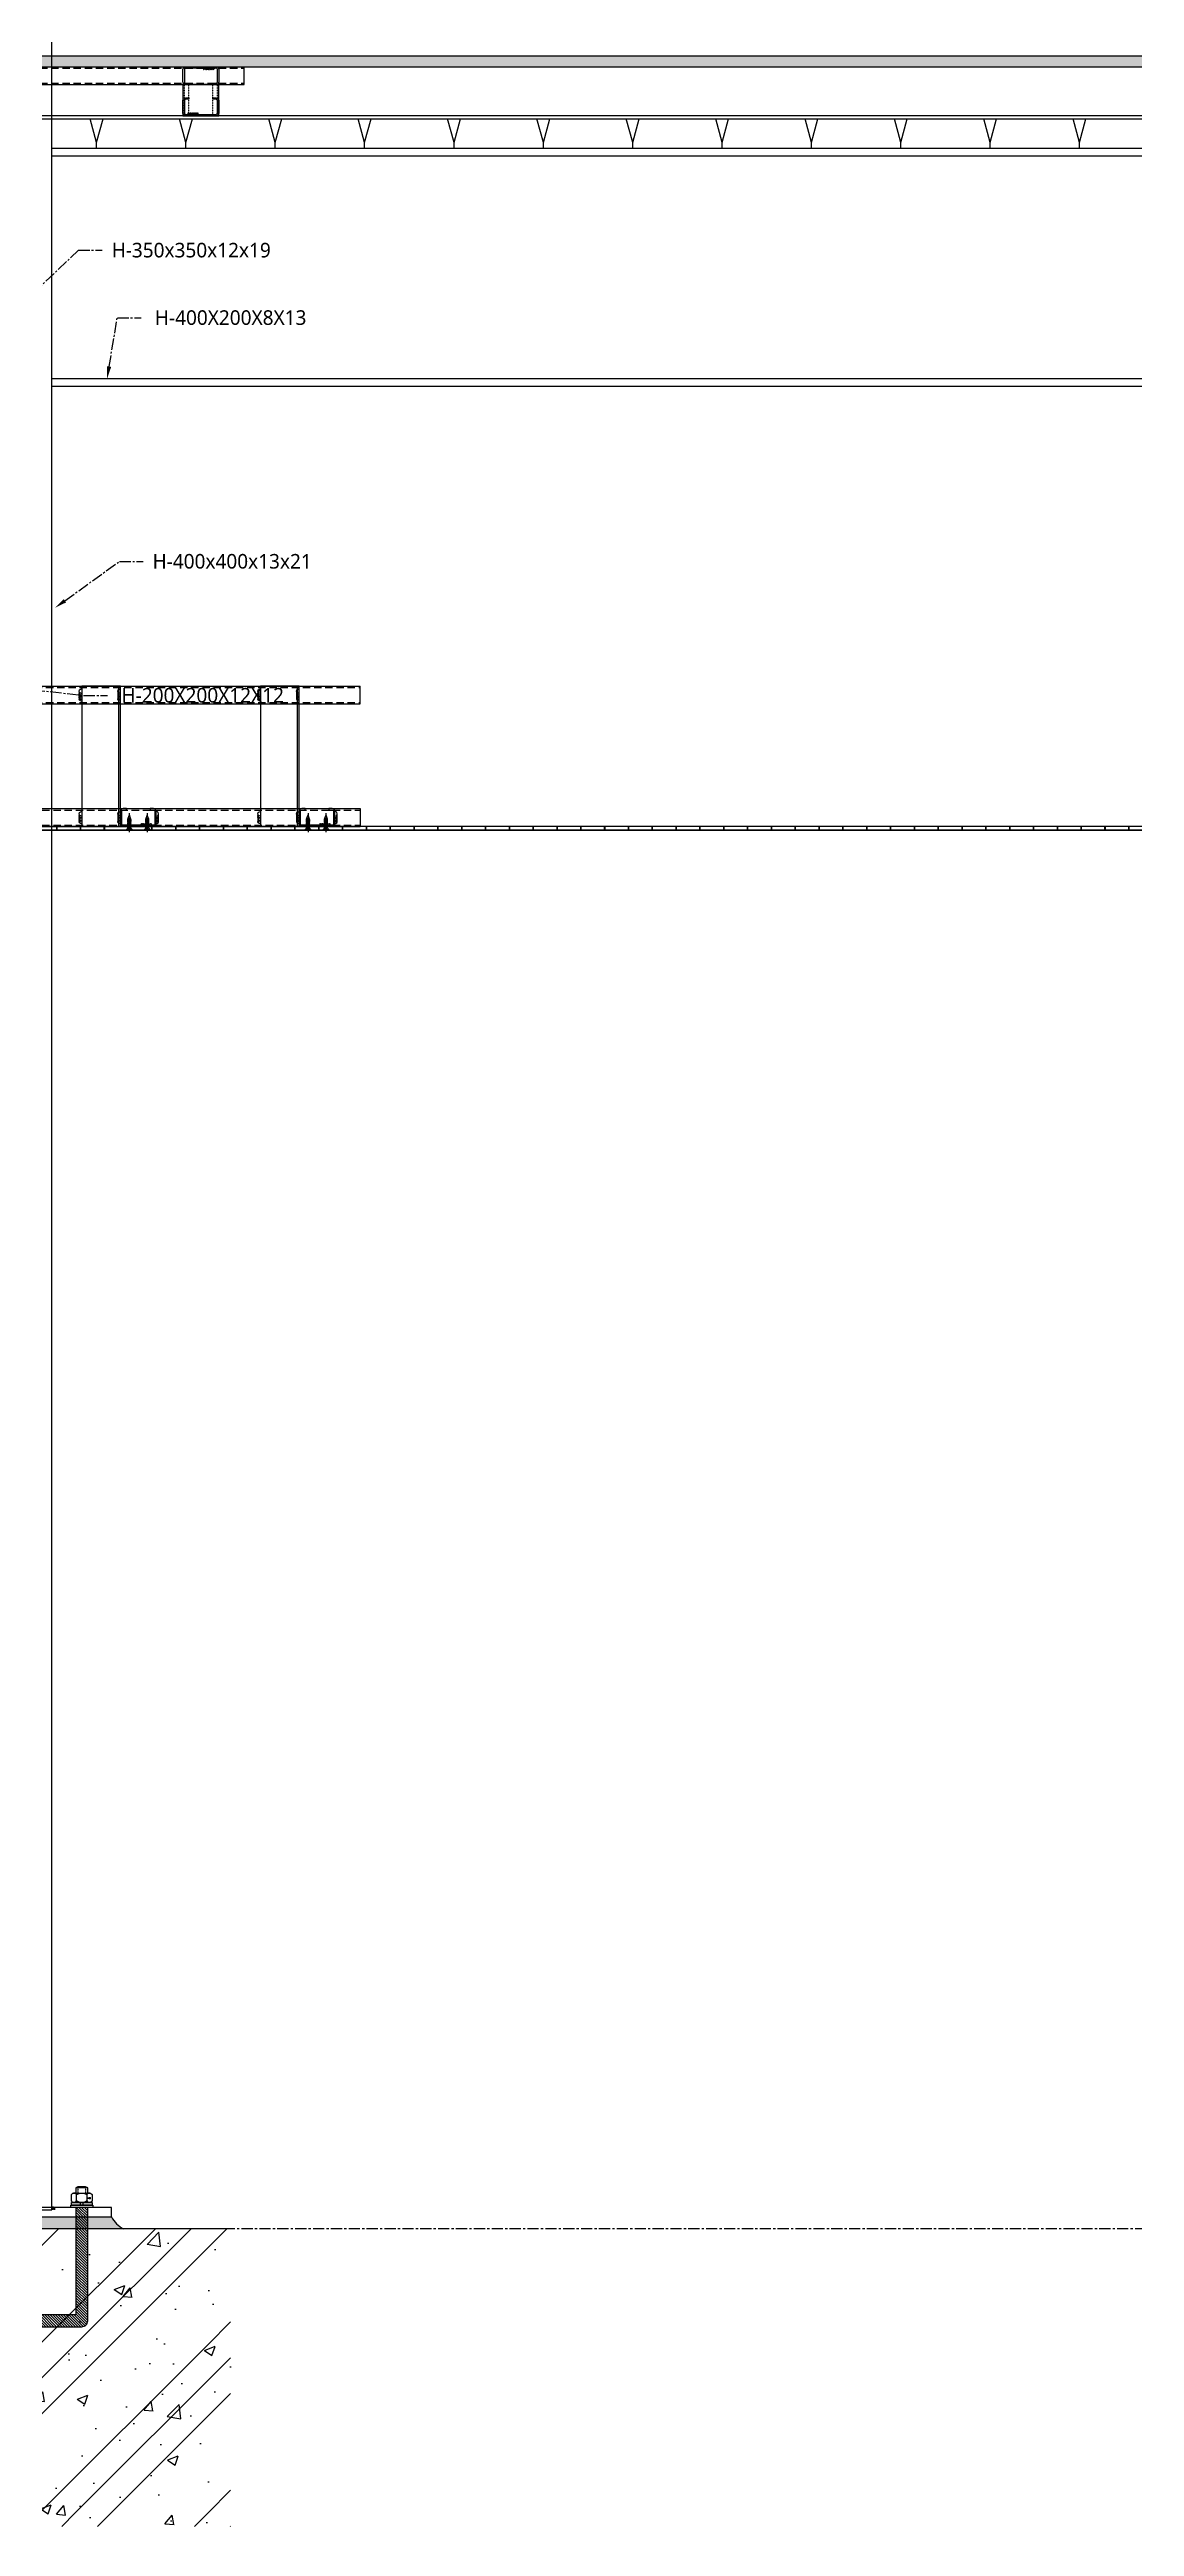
# Model space of a CAD drawing. Extents: x -3378 to 102197, y -3799 to 48702.
# Drawn here: x 86458 to 88279, y 20648 to 24809 of the extents above; entities that cross this region are included whole.
import ezdxf
from ezdxf import colors
from ezdxf.entities.mleader import LeaderData, LeaderLine
from ezdxf.math import Vec2, Vec3

# ---------------------------------------------------------------- set-up
doc = ezdxf.new("R2010")
doc.units = 0
for name, pattern in [('CENTER', [2, 1.25, -0.25, 0.25, -0.25]), ('CENTER2', [28.575, 19.05, -3.175, 3.175, -3.175]), ('DASHED', [0.75, 0.5, -0.25]), ('HIDDEN', [0.375, 0.25, -0.125]), ('Hidden 1_16_', [0.023813, 0.015875, -0.007938])]:
    doc.linetypes.add(name, pattern=pattern)
for name, color, linetype in [('##-鐵件', 1, 'Continuous'), ('24WELD', 55, 'Continuous'), ('CENTER', 4, 'CENTER'), ('FASTENERS_螺絲 固定五金', 124, 'Continuous'), ('GM_ANNO_DIMS', 4, 'Continuous'), ('GM_STEL_PRIM', 3, 'Continuous'), ('STRUCTURAL', 3, 'Continuous'), ('中心線 CENTER', 6, 'CENTER'), ('剖面線 HATCH', 251, 'Continuous'), ('結構體 STRUCTURAL', 154, 'Continuous'), ('螺絲 固定五金 FASTENERS', 124, 'Continuous'), ('螺絲、螺栓', 4, 'Continuous'), ('視覺模型鋁擠型暫替', 4, 'Continuous'), ('鐵件', 6, 'Continuous'), ('鐵件 STEEL', 20, 'Continuous')]:
    doc.layers.add(name, color=color, linetype=linetype)
doc.layers.add('#不列印', color=250, linetype='Continuous', plot=False)
doc.layers.add('不顯示', color=254, linetype='Continuous', plot=False)
doc.styles.add('MSCHESE', font='')
doc.styles.add('romans', font='romans.shx', dxfattribs={"width": 0.5, "bigfont": ' chineset.shx'})
doc.styles.get('MSCHESE').set_extended_font_data('Microsoft JhengHei')

# ---------------------------------------------------------------- blocks, each defined once
blk = doc.blocks.new('M12_WASH')
at = {"color": 0, "linetype": 'ByBlock'}
for p, q in [((2.5, 1.6), (0, 0.9)), ((0, -1.6), (2.5, -0.9))]:
    blk.add_line(p, q, dxfattribs=at)
blk.add_lwpolyline([(0, -10.4), (2.5, -10.4), (2.5, 10.4), (0, 10.4)], close=True, dxfattribs=at)
blk = doc.blocks.new('柱墩座')
at = {"layer": '剖面線 HATCH'}
h = blk.add_hatch(dxfattribs=at)
h.set_pattern_fill('AR-CONC', color=256)
h.set_pattern_definition([(50, (-52643.91, -92915.07), (182.18467, -15.93909), [19.05, -209.55]), (355, (-52643.91, -92915.07), (-35.24342, 191.05685), [15.24, -167.6406]), (100.45144, (-52628.73, -92916.4), (146.94125, 175.11775), [16.19, -178.09024]), (46.1842, (-52643.91, -92864.27), (271.07904, -42.04233), [28.575, -314.325]), (96.63556, (-52621.32, -92867.78), (237.40413, 247.4261), [24.285, -267.1356]), (351.18415, (-52643.91, -92864.27), (237.4041, 247.4261), [22.86, -251.4597]), (21, (-52618.51, -92876.97), (151.6144, -102.2652), [19.05, -209.55]), (326, (-52618.51, -92876.97), (61.80203, 184.18797), [15.24, -167.64]), (71.45144, (-52605.88, -92885.5), (213.41642, 81.92277), [16.19, -178.08994]), (37.5, (-52643.914, -92915.07), (3.088603, 84.55504), [0, -165.608, 0, -170.18, 0, -168.275]), (7.5, (-52643.91, -92915.07), (66.81966, 100.180575), [0, -97.028, 0, -161.798, 0, -64.135]), (327.5, (-52700.556, -92915.07), (135.590595, -5.728744), [0, -63.5, 0, -198.12, 0, -262.89]), (317.5, (-52725.96, -92915.07), (148.12918, 25.42649), [0, -82.55, 0, -131.572, 0, -186.69])])
h.paths.add_polyline_path([(500, 500), (-500, 500), (-500, 0), (500, 0)])
h = blk.add_hatch(dxfattribs=at)
h.set_pattern_fill('GOST_GROUND', color=256, scale=20)
h.set_pattern_definition([(45, (173.72, -66444.85), (282.8427, 0), [400]), (45, (233.72, -66444.85), (282.8427, 0), [400]), (45, (293.72, -66444.85), (282.8427, 0), [400])])
h.paths.add_polyline_path([(500, 500), (-500, 500), (-500, 0), (500, 0)])
h = blk.add_hatch(dxfattribs=at)
h.set_pattern_fill('ANSI31', color=256, angle=90)
h.set_pattern_definition([(135, (-604199.8967, 102453.3672), (-2.24506403, -2.24506403), [])])
edge = h.paths.add_edge_path()
edge.add_line((-260, 536), (-260, 355.5))
edge.add_line((-260, 355.5), (-382, 355.5))
edge.add_line((-382, 355.5), (-382, 335.5))
edge.add_line((-382, 335.5), (-250, 335.5))
edge.add_arc((-250, 345.5), 10, 270, 360.0003)
edge.add_line((-240, 345.5), (-240, 536))
edge.add_line((-240, 536), (-260, 536))
h = blk.add_hatch(dxfattribs=at)
h.set_pattern_fill('ANSI31', color=256, angle=90)
h.set_pattern_definition([(135, (-603949.8967, 102453.3672), (-2.24506403, -2.24506403), [])])
edge = h.paths.add_edge_path()
edge.add_line((-10, 536), (-10, 355.5))
edge.add_line((-10, 355.5), (-132, 355.5))
edge.add_line((-132, 355.5), (-132, 335.5))
edge.add_line((-132, 335.5), (0, 335.5))
edge.add_arc((0, 345.5), 10, 270, 360.0003)
edge.add_line((10, 345.5), (10, 536))
edge.add_line((10, 536), (-10, 536))
h = blk.add_hatch(dxfattribs=at)
h.set_pattern_fill('ANSI31', color=256, angle=90)
h.set_pattern_definition([(135, (-603699.8967, 102453.3672), (-2.24506403, -2.24506403), [])])
edge = h.paths.add_edge_path()
edge.add_line((240, 536), (240, 355.5))
edge.add_line((240, 355.5), (118, 355.5))
edge.add_line((118, 355.5), (118, 335.5))
edge.add_line((118, 335.5), (250, 335.5))
edge.add_arc((250, 345.5), 10, 270, 360.0003)
edge.add_line((260, 345.5), (260, 536))
edge.add_line((260, 536), (240, 536))
at = {"layer": '結構體 STRUCTURAL'}
h = blk.add_hatch(dxfattribs=at)
h.set_pattern_fill('AR-CONC', color=6, scale=0.1)
h.set_pattern_definition([(50, (-1769.33, -66444.849), (18.218467, -1.5939086), [1.905, -20.955]), (355, (-1769.33, -66444.849), (-3.524342, 19.1056845), [1.524, -16.7640584]), (100.451445, (-1767.812, -66444.981), (14.6941247, 17.511775), [1.619001, -17.8090245]), (46.1842, (-1769.33, -66439.769), (27.107904, -4.204233), [2.8575, -31.4325]), (96.635558, (-1767.07, -66440.12), (23.740413, 24.742612), [2.428502, -26.713561]), (351.18415, (-1769.33, -66439.769), (23.740413, 24.742612), [2.285997, -25.145973]), (21, (-1766.79, -66441.039), (15.161439, -10.2265198), [1.905, -20.955]), (326, (-1766.79, -66441.039), (6.180203, 18.4187966), [1.524, -16.764]), (71.451445, (-1765.527, -66441.89), (21.341642, 8.192277), [1.619001, -17.808994]), (37.5, (-1769.33, -66444.8485), (0.3088603, 8.4555039), [0, -16.5608, 0, -17.018, 0, -16.8275]), (7.5, (-1769.33, -66444.8485), (6.6819663, 10.0180575), [0, -9.7028, 0, -16.1798, 0, -6.4135]), (327.5, (-1774.994, -66444.8485), (13.5590595, -0.5728744), [0, -6.35, 0, -19.812, 0, -26.289]), (317.5, (-1777.534, -66444.849), (14.8129181, 2.542649), [0, -8.255, 0, -13.1572, 0, -18.669])])
h.paths.add_polyline_path([(300, 520), (-300, 520, -0.156484), (-320, 500), (320, 500, -0.156484)])
at = {"linetype": 'DASHED'}
for p, q in [((-242, 568.8), (-258, 568.8)), ((-256.3, 570.5), (-256.3, 560.2)), ((-243.7, 570.5), (-243.7, 560.2)), ((8, 568.8), (-8, 568.8)), ((-6.3, 570.5), (-6.3, 560.2)), ((6.3, 570.5), (6.3, 560.2)), ((258, 568.8), (242, 568.8)), ((243.7, 570.5), (243.7, 560.2)), ((256.3, 570.5), (256.3, 560.2))]:
    blk.add_line(p, q, dxfattribs=at)
at = {"color": 0, "linetype": 'ByBlock'}
for points in [[(-235.2, 544.2), (-264.8, 544.2), (-267.3, 546.7), (-267.3, 557.7), (-264.8, 560.2), (-235.2, 560.2), (-232.7, 557.7), (-232.7, 546.7)], [(14.8, 544.2), (-14.8, 544.2), (-17.3, 546.7), (-17.3, 557.7), (-14.8, 560.2), (14.8, 560.2), (17.3, 557.7), (17.3, 546.7)], [(264.8, 544.2), (235.2, 544.2), (232.7, 546.7), (232.7, 557.7), (235.2, 560.2), (264.8, 560.2), (267.3, 557.7), (267.3, 546.7)]]:
    blk.add_lwpolyline(points, close=True, dxfattribs=at)
for points in [[(-267.1, 557.9, 0.024151), (-267.3, 557.5)], [(-267.3, 546.8, 0.024151), (-267.1, 546.4, 0.024151)], [(-234.5, 559.4, 0.442794), (-241.4, 557.5), (-241.4, 546.8, -0.309768), (-258.7, 546.8), (-258.7, 557.5, 0.442794), (-265.5, 559.4, 0.442794)], [(-265.5, 544.9, 0.442794), (-258.7, 546.8), (-258.7, 557.5, -0.309768), (-241.4, 557.5), (-241.4, 546.8, 0.442794), (-234.5, 544.9)], [(-232.7, 557.5, 0.024151), (-232.9, 557.9, 0.024151)], [(-232.9, 546.4, 0.024151), (-232.7, 546.8)], [(-17.1, 557.9, 0.024151), (-17.3, 557.5)], [(-17.3, 546.8, 0.024151), (-17.1, 546.4, 0.024151)], [(15.5, 559.4, 0.442794), (8.6, 557.5), (8.6, 546.8, -0.309768), (-8.7, 546.8), (-8.7, 557.5, 0.442794), (-15.5, 559.4, 0.442794)], [(-15.5, 544.9, 0.442794), (-8.7, 546.8), (-8.7, 557.5, -0.309768), (8.6, 557.5), (8.6, 546.8, 0.442794), (15.5, 544.9)], [(17.3, 557.5, 0.024151), (17.1, 557.9, 0.024151)], [(17.1, 546.4, 0.024151), (17.3, 546.8)], [(232.9, 557.9, 0.024151), (232.7, 557.5)], [(232.7, 546.8, 0.024151), (232.9, 546.4, 0.024151)], [(265.5, 559.4, 0.442794), (258.6, 557.5), (258.6, 546.8, -0.309768), (241.3, 546.8), (241.3, 557.5, 0.442794), (234.5, 559.4, 0.442794)], [(234.5, 544.9, 0.442794), (241.3, 546.8), (241.3, 557.5, -0.309768), (258.6, 557.5), (258.6, 546.8, 0.442794), (265.5, 544.9)], [(267.3, 557.5, 0.024151), (267.1, 557.9, 0.024151)], [(267.1, 546.4, 0.024151), (267.3, 546.8)]]:
    blk.add_lwpolyline(points, format="xyb", dxfattribs=at)
at = {"layer": 'FASTENERS_螺絲 固定五金', "linetype": 'ByBlock'}
for points in [[(-240, 560.2), (-240, 568.8), (-243.7, 570.5), (-256.3, 570.5), (-260, 568.8), (-260, 560.2)], [(10, 560.2), (10, 568.8), (6.3, 570.5), (-6.3, 570.5), (-10, 568.8), (-10, 560.2)], [(260, 560.2), (260, 568.8), (256.3, 570.5), (243.7, 570.5), (240, 568.8), (240, 560.2)]]:
    blk.add_lwpolyline(points, dxfattribs=at)
at = {"layer": 'FASTENERS_螺絲 固定五金', "linetype": 'Continuous'}
for points in [[(-268.5, 536), (-268.5, 540), (-231.5, 540), (-231.5, 536), (-268.5, 536)], [(-18.5, 536), (-18.5, 540), (18.5, 540), (18.5, 536), (-18.5, 536)], [(231.5, 536), (231.5, 540), (268.5, 540), (268.5, 536), (231.5, 536)]]:
    blk.add_lwpolyline(points, dxfattribs=at)
at = {"layer": 'GM_ANNO_DIMS'}
for points in [[(-260, 536), (-260, 355.5), (-382, 355.5), (-382, 335.5), (-250, 335.5, 0.414215), (-240, 345.5), (-240, 536)], [(-10, 536), (-10, 355.5), (-132, 355.5), (-132, 335.5), (0, 335.5, 0.414215), (10, 345.5), (10, 536)], [(240, 536), (240, 355.5), (118, 355.5), (118, 335.5), (250, 335.5, 0.414215), (260, 345.5), (260, 536)]]:
    blk.add_lwpolyline(points, format="xyb", close=True, dxfattribs=at)
at = {"layer": '結構體 STRUCTURAL'}
for p, q in [((500, 500), (-500, 500)), ((200, 536), (-200, 536))]:
    blk.add_line(p, q, dxfattribs=at)
at = {"layer": '結構體 STRUCTURAL', "color": 2, "linetype": 'Continuous'}
blk.add_lwpolyline([(-300, 536), (-300, 520), (300, 520), (300, 536)], close=True, dxfattribs=at)
at = {"layer": '結構體 STRUCTURAL', "color": 6}
for centre, start, end in [((-341.2, 541.2), 297.2125, 332.7875), ((341.2, 541.2), 207.2125, 242.7875)]:
    blk.add_arc(centre, 46.3, start, end, dxfattribs=at)
at = {"layer": 'FASTENERS_螺絲 固定五金', "linetype": 'ByBlock', "xscale": -1.666666666666748, "yscale": 1.666666666666748, "zscale": 1.666666666666742, "rotation": 90}
for p in [(-250, 544.2), (0, 544.2), (250, 544.2)]:
    blk.add_blockref('M12_WASH', p, dxfattribs=at)
at = {"layer": 'Defpoints', "color": 8, "style": 'romans', "width": 0.8}
for p in [(-239.9, 550.7), (10.1, 550.7), (260.1, 550.7)]:
    blk.add_text('M20', height=2.1, dxfattribs=at).set_placement(p)
blk = doc.blocks.new('St-LC-60x30x10x2_3')
at = {"layer": 'STRUCTURAL', "color": 0, "linetype": 'ByBlock', "lineweight": -2}
blk.add_lwpolyline([(14.8, 38.4), (14.8, 36.1), (9.4, 36.1, 0.414214), (7.1, 33.8), (7.1, 13, 0.414214), (9.4, 10.7), (60.2, 10.7, 0.414214), (62.5, 13), (62.5, 33.8, 0.414214), (60.2, 36.1), (54.8, 36.1), (54.8, 38.4), (60.2, 38.4, -0.414214), (64.8, 33.8), (64.8, 13, -0.414214), (60.2, 8.4), (9.4, 8.4, -0.414214), (4.8, 13), (4.8, 33.8, -0.414214), (9.4, 38.4)], format="xyb", close=True, dxfattribs=at)
at = {"layer": 'Defpoints', "color": 0, "linetype": 'ByBlock', "lineweight": -2, "style": 'romans', "width": 0.6}
blk.add_text('LC-60x30x10x2.3', height=2, rotation=360, dxfattribs=at).set_placement((12.6, 11.4))
blk = doc.blocks.new('*U720')
at = {"layer": '##-鐵件', "color": 1}
blk.add_lwpolyline([(1542.3, 30), (1489.8, 30), (1489.8, -30), (1542.3, -30)], close=True, dxfattribs=at)
at = {"color": 251, "linetype": 'Hidden 1_16_', "ltscale": 5}
for p, q in [((1542.3, 27.7), (1489.8, 27.7)), ((1542.3, 20), (1489.8, 20)), ((1542.3, -20), (1489.8, -20)), ((1542.3, -27.7), (1489.8, -27.7))]:
    blk.add_line(p, q, dxfattribs=at)
at = {"layer": '#不列印', "rotation": 90}
blk.add_blockref('St-LC-60x30x10x2_3', (1550.6, -34.8), dxfattribs=at)
blk = doc.blocks.new('*U208')
at = {"layer": '鐵件'}
for p, q in [((-231, 0), (411.7, 0)), ((-231, -30), (-231, 0)), ((411.7, -30), (411.7, 0)), ((-231, -30), (411.7, -30))]:
    blk.add_line(p, q, dxfattribs=at)
at = {"layer": '鐵件', "linetype": 'HIDDEN', "ltscale": 50}
for p, q in [((-231, -2.3), (411.7, -2.3)), ((-231, -27.7), (411.7, -27.7))]:
    blk.add_line(p, q, dxfattribs=at)
blk = doc.blocks.new('室內地板')
at = {"layer": '結構體 STRUCTURAL'}
h = blk.add_hatch(dxfattribs=at)
h.set_pattern_fill('AR-HBONE', color=256, scale=0.1)
h.set_pattern_definition([(45, (-52753.211, -90985.298), (0, 14.3684098), [30.48, -10.16]), (135, (-52746.026, -90978.114), (1e-15, 14.3684098), [30.48, -10.16])])
h.paths.add_polyline_path([(0, 0), (0, -17.5), (11600, -17.5), (11600, 0)])
blk.add_lwpolyline([(0, 0), (0, -17.5), (11600, -17.5), (11600, 0)], close=True, dxfattribs=at)
at = {"layer": '螺絲、螺栓'}
blk.add_blockref('*U208', (361, -17.5), dxfattribs=at)
at = {"layer": '鐵件'}
for name, p, rotation in [('St-LC-60x30x10x2_3', (734.8, -9.1), 180), ('*U720', (700, 1442.3), 270)]:
    blk.add_blockref(name, p, dxfattribs=dict(at, rotation=rotation))
blk = doc.blocks.new('*U221')
at = {"layer": '鐵件'}
for p, q in [((-291, 0), (411.7, 0)), ((-291, -30), (-291, 0)), ((411.7, -30), (411.7, 0)), ((-291, -30), (411.7, -30))]:
    blk.add_line(p, q, dxfattribs=at)
at = {"layer": '鐵件', "linetype": 'HIDDEN', "ltscale": 50}
for p, q in [((-291, -2.3), (411.7, -2.3)), ((-291, -27.7), (411.7, -27.7))]:
    blk.add_line(p, q, dxfattribs=at)
blk = doc.blocks.new('*U222')
at = {"layer": '鐵件'}
for p, q in [((-265.9, 0), (411.7, 0)), ((-265.9, -30), (-265.9, 0)), ((411.7, -30), (411.7, 0)), ((-265.9, -30), (411.7, -30))]:
    blk.add_line(p, q, dxfattribs=at)
at = {"layer": '鐵件', "linetype": 'HIDDEN', "ltscale": 50}
for p, q in [((-265.9, -2.3), (411.7, -2.3)), ((-265.9, -27.7), (411.7, -27.7))]:
    blk.add_line(p, q, dxfattribs=at)
blk = doc.blocks.new('*u927')
at = {"layer": 'CENTER', "color": 0, "ltscale": 5}
blk.add_line((28.3, 0), (-3.6, 0), dxfattribs=at)
at = {"layer": '螺絲、螺栓', "color": 0, "linetype": 'ByBlock', "ltscale": 0.2}
for p, q in [((0.3, 5.3), (0.3, -5.3)), ((3.1, 2.5), (3.1, -2.5)), ((3.1, 2.4), (4.6, 2.4)), ((5.1, 3.2), (6.3, -3.1)), ((5.7, 2.4), (7.8, 2.4)), ((8.2, 3.2), (9.5, -3.1)), ((8.9, 2.4), (10.9, 2.4)), ((11.4, 3.2), (12.6, -3.1)), ((12, 2.4), (14.1, 2.4)), ((14.5, 3.2), (15.8, -3.1)), ((17.2, 2.4), (15.2, 2.4)), ((17.7, 3.2), (18.9, -3.1)), ((18.2, 2.6), (24.8, 0.2)), ((3.1, -2.4), (5.9, -2.4)), ((7, -2.4), (9, -2.4)), ((10.1, -2.4), (12.2, -2.4)), ((13.3, -2.4), (15.3, -2.4)), ((16.4, -2.4), (18.5, -2.4)), ((24.8, -0.2), (19.5, -2.3))]:
    blk.add_line(p, q, dxfattribs=at)
blk.add_lwpolyline([(3.1, -2.5), (0.3, -5.3), (0, -5.3), (0, 5.3), (0.3, 5.3), (3.1, 2.5)], dxfattribs=at)
blk.add_lwpolyline([(0, 1.6, -0.048054), (2.7, 0.7, -0.292428), (3.1, 0, -0.292428), (2.7, -0.7, -0.048054), (0, -1.6, -0.048054)], format="xyb", dxfattribs=at)
for points in [[(6.3, -3.1), (5.9, -2.4), (4.6, 2.4), (5.1, 3.2), (5.3, 3.2), (5.7, 2.4), (7, -2.4), (6.5, -3.1)], [(9.5, -3.1), (9, -2.4), (7.8, 2.4), (8.2, 3.2), (8.4, 3.2), (8.9, 2.4), (10.1, -2.4), (9.7, -3.1)], [(12.6, -3.1), (12.2, -2.4), (10.9, 2.4), (11.4, 3.2), (11.6, 3.2), (12, 2.4), (13.3, -2.4), (12.8, -3.1)], [(15.8, -3.1), (15.3, -2.4), (14.1, 2.4), (14.5, 3.2), (14.7, 3.2), (15.2, 2.4), (16.4, -2.4), (16, -3.1)], [(18.9, -3.1), (18.5, -2.4), (17.2, 2.4), (17.7, 3.2), (17.9, 3.2), (18.3, 2.4), (19.6, -2.4), (19.1, -3.1)]]:
    blk.add_lwpolyline(points, close=True, dxfattribs=at)
blk.add_arc((24.7, 0), 0.252, 292.1627, 69.4623, dxfattribs=at)
blk = doc.blocks.new('*U929')
blk.add_blockref('*u927', (0, 0))
blk = doc.blocks.new('*U505')
for centre, end in [((-0.5, -16.5), 16.3529), ((-0.5, -14), 16.3529), ((-0.4, -11.5), 16.3529), ((-0.3, -9), 16.3529), ((-0.1, -4), 88.1431), ((-0.2, -6.5), 16.3529)]:
    blk.add_arc(centre, 4, 268.1431, end)
blk = doc.blocks.new('*U506')
for centre, end in [((-0.5, -16.5), 16.3529), ((-0.5, -14), 16.3529), ((-0.4, -11.5), 16.3529), ((-0.3, -9), 16.3529), ((-0.1, -4), 88.1431), ((-0.2, -6.5), 16.3529)]:
    blk.add_arc(centre, 4, 268.1431, end)
blk = doc.blocks.new('*U507')
for centre, end in [((-0.5, -16.5), 16.3529), ((-0.5, -14), 16.3529), ((-0.4, -11.5), 16.3529), ((-0.3, -9), 16.3529), ((-0.1, -4), 88.1431), ((-0.2, -6.5), 16.3529)]:
    blk.add_arc(centre, 4, 268.1431, end)
blk = doc.blocks.new('*U508')
for centre, end in [((-0.5, -16.5), 16.3529), ((-0.5, -14), 16.3529), ((-0.4, -11.5), 16.3529), ((-0.3, -9), 16.3529), ((-0.1, -4), 88.1431), ((-0.2, -6.5), 16.3529)]:
    blk.add_arc(centre, 4, 268.1431, end)
blk = doc.blocks.new('*U509')
for centre, end in [((-0.5, -16.5), 16.3529), ((-0.5, -14), 16.3529), ((-0.4, -11.5), 16.3529), ((-0.3, -9), 16.3529), ((-0.1, -4), 88.1431), ((-0.2, -6.5), 16.3529)]:
    blk.add_arc(centre, 4, 268.1431, end)
blk = doc.blocks.new('*U491')
for centre, end in [((-0.5, -16.5), 16.3529), ((-0.5, -14), 16.3529), ((-0.4, -11.5), 16.3529), ((-0.3, -9), 16.3529), ((-0.1, -4), 88.1431), ((-0.2, -6.5), 16.3529)]:
    blk.add_arc(centre, 4, 268.1431, end)
blk = doc.blocks.new('*U492')
for centre, end in [((-0.5, -16.5), 16.3529), ((-0.5, -14), 16.3529), ((-0.4, -11.5), 16.3529), ((-0.3, -9), 16.3529), ((-0.1, -4), 88.1431), ((-0.2, -6.5), 16.3529)]:
    blk.add_arc(centre, 4, 268.1431, end)
blk = doc.blocks.new('*U493')
for centre, end in [((-0.5, -16.5), 16.3529), ((-0.5, -14), 16.3529), ((-0.4, -11.5), 16.3529), ((-0.3, -9), 16.3529), ((-0.1, -4), 88.1431), ((-0.2, -6.5), 16.3529)]:
    blk.add_arc(centre, 4, 268.1431, end)
blk = doc.blocks.new('*U494')
for centre, end in [((-0.5, -16.5), 16.3529), ((-0.5, -14), 16.3529), ((-0.4, -11.5), 16.3529), ((-0.3, -9), 16.3529), ((-0.1, -4), 88.1431), ((-0.2, -6.5), 16.3529)]:
    blk.add_arc(centre, 4, 268.1431, end)
blk = doc.blocks.new('*U495')
for centre, end in [((-0.5, -16.5), 16.3529), ((-0.5, -14), 16.3529), ((-0.4, -11.5), 16.3529), ((-0.3, -9), 16.3529), ((-0.1, -4), 88.1431), ((-0.2, -6.5), 16.3529)]:
    blk.add_arc(centre, 4, 268.1431, end)
blk = doc.blocks.new('6t 矽酸鈣板')
at = {"layer": '結構體 STRUCTURAL', "ltscale": 50}
h = blk.add_hatch(dxfattribs=at)
h.set_pattern_fill('JIS_LC_20', color=256, scale=2, angle=45)
h.set_pattern_definition([(90, (-51370.39, -83265.073), (-40, 0), []), (90, (-51369.823, -83264.507), (-40, 0), [])])
h.paths.add_polyline_path([(11600, 6), (214.9, 6), (214.9, 0), (11600, 0)])
at = {"layer": '結構體 STRUCTURAL'}
blk.add_lwpolyline([(214.9, 6), (214.9, 0), (11600, 0), (11600, 6)], close=True, dxfattribs=at)
at = {"layer": '鐵件 STEEL'}
for p, q in [((561.9, 242, 0), (561.9, 6)), ((861.9, 242, 0), (861.9, 6))]:
    blk.add_line(p, q, dxfattribs=at)
for points in [[(499.9, 6), (564.9, 6), (564.9, 242), (499.9, 242)], [(799.9, 6), (864.9, 6), (864.9, 242), (799.9, 242)]]:
    blk.add_lwpolyline(points, close=True, dxfattribs=at)
at = {"layer": '24WELD', "yscale": 1.012500000000001, "zscale": 1.012500000000001}
for name, p, xscale, rotation in [('*U508', (499.9, 237.4), -1.012500000000001, 358.1430628016458), ('*U509', (564.9, 237.4), -1.012500000000001, 358.1430628016458), ('*U494', (799.9, 237.4), -1.012500000000001, 358.1430628016458), ('*U495', (864.9, 237.4), -1.012500000000001, 358.1430628016458), ('*U505', (499.9, 31.4), -1.012500000000001, 358.1430628016458), ('*U506', (564.9, 31.4), -1.012500000000001, 358.1430628016458), ('*U507', (624.9, 31.4), 1.012500000000001, 1.856937198354223), ('*U491', (799.9, 31.4), -1.012500000000001, 358.1430628016458), ('*U492', (864.9, 31.4), -1.012500000000001, 358.1430628016458), ('*U493', (924.9, 31.4), 1.012500000000001, 1.856937198354223)]:
    blk.add_blockref(name, p, dxfattribs=dict(at, xscale=xscale, rotation=rotation))
at = {"layer": '螺絲 固定五金 FASTENERS', "xscale": -1, "rotation": 270}
for p in [(579.9, 0), (609.9, 0), (879.9, 0), (909.9, 0)]:
    blk.add_blockref('*U929', p, dxfattribs=at)
at = {"layer": '螺絲、螺栓'}
blk.add_blockref('*U222', (555.9, 242, 0), dxfattribs=at)
at = {"layer": '螺絲、螺栓', "xscale": -1, "rotation": 180}
blk.add_blockref('*U221', (555.9, 6), dxfattribs=at)
at = {"layer": '鐵件', "xscale": -1}
for p in [(629.8, -2.4), (929.8, -2.4)]:
    blk.add_blockref('St-LC-60x30x10x2_3', p, dxfattribs=at)
blk = doc.blocks.new('*U753')
at = {"layer": 'GM_STEL_PRIM'}
for p, q in [((0, -15), (-10.7, 25)), ((0, -15), (10.7, 25)), ((0, -25), (0, -15))]:
    blk.add_line(p, q, dxfattribs=at)
blk = doc.blocks.new('*U754')
at = {"layer": 'GM_ANNO_DIMS', "color": 0, "linetype": 'ByBlock', "lineweight": -2}
for p in [(450, 0), (600, 0), (750, 0), (900, 0), (1050, 0), (1200, 0), (1350, 0), (1500, 0), (1650, 0), (1800, 0), (1950, 0), (2100, 0)]:
    blk.add_blockref('*U753', p, dxfattribs=at)

msp = doc.modelspace()

# ---------------------------------------------------------------- linework, layer by layer
at = {"layer": 'GM_STEL_PRIM', "elevation": 0}
msp.add_lwpolyline([(97765.704, 24698.085), (86065.701, 24698.085), (86065.701, 24693.085), (97765.704, 24693.085)], close=True, dxfattribs=at)
at = {"layer": '中心線 CENTER', "ltscale": 15}
for p, q in [((101018.781, 24798.085, 0), (82488.036, 24798.085, 0)), ((101018.781, 21148.085, 0), (82488.036, 21148.085, 0))]:
    msp.add_line(p, q, dxfattribs=at)
at = {"layer": '結構體 STRUCTURAL'}
for p, q in [((86461.701, 21180.085, 0), (86461.701, 33243.085, 0)), ((90754.403, 24643.085, 0), (86461.701, 24643.085, 0)), ((90754.403, 24630.085, 0), (86461.701, 24630.085, 0)), ((90754.403, 24256.085, 0), (86461.701, 24256.085, 0)), ((90754.403, 24243.085, 0), (86461.701, 24243.085, 0)), ((86061.701, 21180.085, 0), (86461.701, 21180.085, 0))]:
    msp.add_line(p, q, dxfattribs=at)
at = {"layer": '視覺模型鋁擠型暫替', "color": 1, "linetype": 'Continuous'}
msp.add_line((90754.403, 23498.082, 0), (86011.701, 23498.086, 0), dxfattribs=at)
at = {"layer": '鐵件'}
for radius in [5, 4, 3, 2, 1]:
    msp.add_arc((86461.701, 21180.085, 0), radius, 0, 90, dxfattribs=at)

# ---------------------------------------------------------------- block references
at = {"layer": 'GM_ANNO_DIMS'}
msp.add_blockref('*U754', (86086.701, 24668.085, 0), dxfattribs=at)
at = {"layer": '螺絲、螺栓'}
for name, p in [('室內地板', (86011.701, 24798.085, 0)), ('柱墩座', (86261.701, 20648.085, 0))]:
    msp.add_blockref(name, p, dxfattribs=at)

# ---------------------------------------------------------------- next in the draw order: leaders
at = {"layer": '不顯示', "ltscale": 50}
ml = msp.add_multileader_mtext('Standard', dxfattribs=at)
ml.set_content('H-400X200X8X13', color=256, style='MSCHESE')
ml.set_leader_properties(color=256, linetype='CENTER2')
ml.build(insert=Vec2(0, 0))
ml.multileader.update_dxf_attribs({"arrow_head_size": 21, "scale": 5})
ctx = ml.context
ctx.base_point, ctx.scale, ctx.char_height, ctx.arrow_head_size, ctx.landing_gap_size, ctx.plane_origin = Vec3(86611.469, 24358.937, 0), 5, 24.5, 21, 14, Vec3(86605.718, 25077.009, 0)
ctx.text_align_type = 2
notes = []
notes.append((ctx, [(1, (1, 1, 0), (86571.469, 24358.937, 0), (1, 0), 40, [(0, [(86554.218, 24256.085, 0)], 0, [])])]))
ctx.mtext.insert, ctx.mtext.alignment, ctx.mtext.flow_direction = Vec3(86888.895, 24371.393, 0), 3, 5
ctx.mtext.has_bg_fill, ctx.mtext.bg_color, ctx.mtext.bg_scale_factor, ctx.mtext.bg_transparency, ctx.mtext.use_window_bg_color = 1, -1023410167, 1.5, 0, 1
ml = msp.add_multileader_mtext('Standard', dxfattribs=at)
ml.set_content('H-400x400x13x21', color=256, style='MSCHESE')
ml.set_leader_properties(color=256, linetype='CENTER2')
ml.build(insert=Vec2(0, 0))
ml.multileader.update_dxf_attribs({"arrow_head_size": 21, "scale": 5})
ctx = ml.context
ctx.base_point, ctx.scale, ctx.char_height, ctx.arrow_head_size, ctx.landing_gap_size, ctx.plane_origin = Vec3(86615.08, 23949.51, 0), 5, 24.5, 21, 14, Vec3(86609.329, 24667.582, 0)
ctx.text_align_type = 2
notes.append((ctx, [(1, (1, 1, 0), (86575.08, 23949.51, 0), (1, 0), 40, [(0, [(86466.352, 23871.169, 0)], 0, [])])]))
ctx.mtext.insert, ctx.mtext.alignment, ctx.mtext.flow_direction = Vec3(86897.805, 23961.966, 0), 3, 5
ctx.mtext.has_bg_fill, ctx.mtext.bg_color, ctx.mtext.bg_scale_factor, ctx.mtext.bg_transparency, ctx.mtext.use_window_bg_color = 1, -1023410167, 1.5, 0, 1
ml = msp.add_multileader_mtext('Standard', dxfattribs=at)
ml.set_content('H-200X200X12X12', color=256, style='MSCHESE')
ml.set_leader_properties(color=256, linetype='CENTER2')
ml.build(insert=Vec2(0, 0))
ml.multileader.update_dxf_attribs({"arrow_head_size": 21, "scale": 5})
ctx = ml.context
ctx.base_point, ctx.scale, ctx.char_height, ctx.arrow_head_size, ctx.landing_gap_size, ctx.plane_origin = Vec3(86554.764, 23724.408, 0), 5, 24.5, 21, 14, Vec3(86549.013, 24442.48, 0)
ctx.text_align_type = 2
notes.append((ctx, [(1, (1, 1, 0), (86514.764, 23724.408, 0), (1, 0), 40, [(0, [(86267.701, 23752.13, 0)], 0, [])])]))
ctx.mtext.insert, ctx.mtext.alignment, ctx.mtext.flow_direction = Vec3(86851.187, 23736.864, 0), 3, 5
ctx.mtext.has_bg_fill, ctx.mtext.bg_color, ctx.mtext.bg_scale_factor, ctx.mtext.bg_transparency, ctx.mtext.use_window_bg_color = 1, -1023410167, 1.5, 0, 1
for ctx, leaders in notes:
    for number, flags, end, landing, length, lines in leaders:
        leader = LeaderData()
        leader.index, (leader.has_last_leader_line, leader.has_dogleg_vector, leader.attachment_direction) = number, flags
        leader.last_leader_point, leader.dogleg_vector, leader.dogleg_length = Vec3(end), Vec3(landing), length
        for number, points, colour, breaks in lines:
            line = LeaderLine()
            line.index, line.vertices, line.color, line.breaks = number, Vec3.list(points), colors.encode_raw_color(colour), breaks
            leader.lines.append(line)
        ctx.leaders.append(leader)

# ---------------------------------------------------------------- next in the draw order: block references
at = {"layer": '螺絲、螺栓'}
msp.add_blockref('6t 矽酸鈣板', (86011.701, 23498.086, 0), dxfattribs=at)

# ---------------------------------------------------------------- next in the draw order: leaders
at = {"layer": '不顯示', "ltscale": 50}
ml = msp.add_multileader_mtext('Standard', dxfattribs=at)
ml.set_content('H-350x350x12x19', color=256, style='MSCHESE')
ml.set_leader_properties(color=256, linetype='CENTER2')
ml.build(insert=Vec2(0, 0))
ml.multileader.update_dxf_attribs({"arrow_head_size": 21, "scale": 5})
ctx = ml.context
ctx.base_point, ctx.scale, ctx.char_height, ctx.arrow_head_size, ctx.landing_gap_size, ctx.plane_origin = Vec3(86546.043, 24472.258, 0), 5, 24.5, 21, 14, Vec3(86540.292, 25207.85, 0)
ctx.text_align_type = 2
notes = []
notes.append((ctx, [(1, (1, 1, 0), (86506.043, 24472.258, 0), (1, 0), 40, [(0, [(86332.951, 24307.085, 0)], 0, [])])]))
ctx.mtext.insert, ctx.mtext.alignment, ctx.mtext.flow_direction = Vec3(86829.053, 24484.714, 0), 3, 5
ctx.mtext.has_bg_fill, ctx.mtext.bg_color, ctx.mtext.bg_scale_factor, ctx.mtext.bg_transparency, ctx.mtext.use_window_bg_color = 1, -1023410167, 1.5, 0, 1
for ctx, leaders in notes:
    for number, flags, end, landing, length, lines in leaders:
        leader = LeaderData()
        leader.index, (leader.has_last_leader_line, leader.has_dogleg_vector, leader.attachment_direction) = number, flags
        leader.last_leader_point, leader.dogleg_vector, leader.dogleg_length = Vec3(end), Vec3(landing), length
        for number, points, colour, breaks in lines:
            line = LeaderLine()
            line.index, line.vertices, line.color, line.breaks = number, Vec3.list(points), colors.encode_raw_color(colour), breaks
            leader.lines.append(line)
        ctx.leaders.append(leader)

doc.saveas('drawing.dxf')
